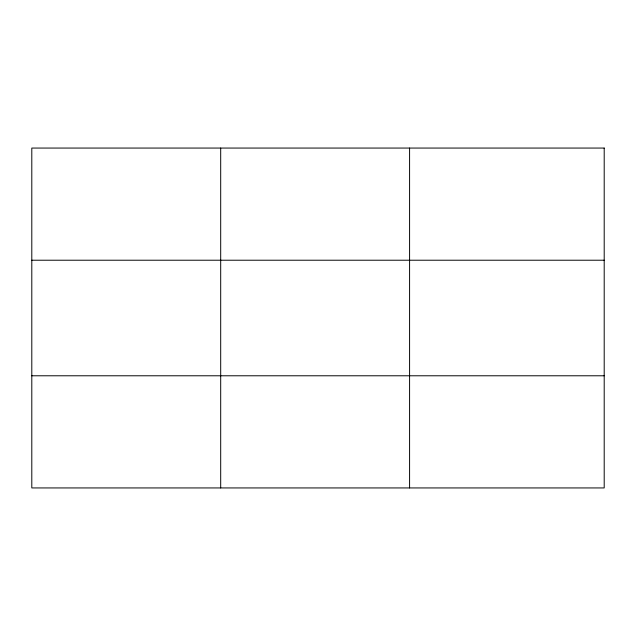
<?xml version="1.0" encoding="UTF-8"?>
<svg xmlns="http://www.w3.org/2000/svg" width="636" height="636" viewBox="0 0 636 636"><rect width="100%" height="100%" fill="white"/><g stroke="black" fill="none" stroke-linecap="round" stroke-linejoin="round"><path stroke-width="0.95" d="M220.692 487.939L220.692 148.061M409.584 487.939L409.584 148.061M31.8 260.219L604.2 260.219M31.8 375.781L604.2 375.781M604.2 148.061L604.2 487.939L31.8 487.939L31.8 148.061L604.2 148.061"/></g></svg>
